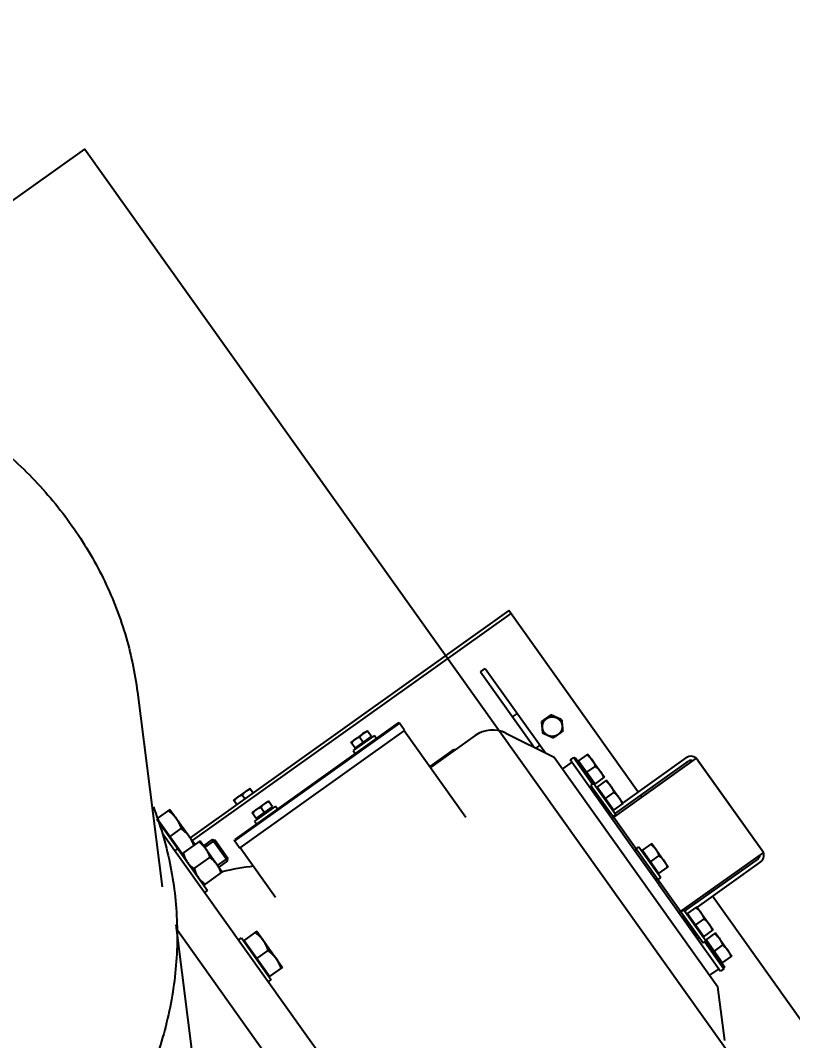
# Model space of a CAD drawing. Header units: feet. Extents: x 2321988 to 2329858, y 6722724 to 6730499.
# Drawn here: x 2326122.527 to 2326123.796, y 6726918.921 to 6726920.598 of the extents above; entities that cross this region are included whole.
import ezdxf

# ---------------------------------------------------------------- set-up
doc = ezdxf.new("R2010")
doc.units = ezdxf.units.FT
doc.header["$MEASUREMENT"] = 0
doc.header["$PDSIZE"] = 5
doc.linetypes.add('Midpoint Site Plan$0$HIDDEN', pattern=[0.375, 0.25, -0.125])
doc.layers.add('BESS Dimensions', color=3, linetype='Continuous')
doc.layers.add('C-BESS-EQUIPMENT', color=255, linetype='Continuous')
doc.styles.add('TG_DIMS', font='arial.ttf')
doc.dimstyles.new('TG-PROPOSED-ANNO', dxfattribs={"dimtxt": 0.1, "dimasz": 0.1, "dimexe": 0.05, "dimexo": 0.05, "dimgap": 0.02, "dimtad": 0, "dimtih": 1, "dimtoh": 1, "dimdsep": 46, "dimtxsty": 'TG_DIMS', "dimcen": 0, "dimclrd": 256, "dimclre": 256, "dimclrt": 256, "dimaunit": 1, "dimadec": 6, "dimazin": 2, "dimtfac": 1, "dimtofl": 0, "dimtmove": 1, "dimatfit": 3, "dimfxl": 1, "dimtolj": 1, "dimtzin": 0, "dimarcsym": 0})

# ---------------------------------------------------------------- blocks, each defined once
blk = doc.blocks.new('Midpoint Site Plan$0$141KV BREAKER')
at = {"linetype": 'Continuous'}
for p, q in [((25.503, -31.582), (21.243, -29.299)), ((25.443, -31.55), (14.275, -31.55)), ((29.68, -33.631), (26.27, -31.803)), ((17.638, -32.416), (27.134, -32.416)), ((23.529, -32.416), (23.529, -32.487)), ((24.543, -32.487), (23.529, -32.487)), ((23.599, -32.487), (23.599, -32.81)), ((24.473, -32.503), (23.599, -32.503)), ((24.036, -32.503), (24.036, -32.771)), ((24.473, -32.81), (24.473, -32.487)), ((24.543, -32.416), (24.543, -32.487)), ((25.69, -32.416), (25.69, -32.487)), ((27.416, -32.487), (25.69, -32.487)), ((25.822, -32.935), (25.822, -32.487)), ((26.197, -32.52), (26.197, -32.901)), ((26.572, -32.935), (26.572, -32.487)), ((27.425, -32.503), (26.572, -32.503)), ((26.704, -32.416), (26.704, -32.487)), ((26.988, -32.503), (26.988, -32.771)), ((27.425, -32.81), (27.425, -32.503)), ((24.473, -32.81), (23.599, -32.81)), ((26.572, -32.935), (25.822, -32.935)), ((25.939, -33.145), (25.939, -32.935)), ((26.454, -33.145), (26.454, -32.935)), ((27.425, -32.81), (26.572, -32.81)), ((26.673, -40.528), (26.673, -32.81)), ((26.739, -40.528), (26.739, -32.81)), ((25.939, -33.145), (26.454, -33.145)), ((25.939, -33.145), (25.978, -33.183)), ((26.416, -33.183), (25.978, -33.183)), ((26.454, -33.145), (26.416, -33.183)), ((24.805, -33.498), (26.004, -33.498)), ((26.004, -33.498), (26.004, -37.473)), ((26.024, -33.486), (26.181, -33.486)), ((26.181, -37.485), (26.181, -33.486)), ((26.181, -33.486), (26.201, -33.506)), ((26.201, -37.465), (26.201, -33.506)), ((26.739, -33.939), (26.845, -33.939)), ((26.846, -33.941), (26.845, -33.939)), ((26.846, -34.331), (26.846, -33.941)), ((26.27, -34.033), (26.201, -34.033)), ((26.27, -34.545), (26.27, -34.033)), ((26.289, -34.114), (26.27, -34.114)), ((26.289, -34.092), (26.289, -34.486)), ((26.289, -34.092), (26.432, -34.092)), ((26.433, -34.094), (26.432, -34.092)), ((26.433, -34.484), (26.433, -34.094)), ((26.739, -34.136), (26.827, -34.136)), ((26.289, -34.289), (26.414, -34.289)), ((26.739, -34.333), (26.845, -34.333)), ((26.846, -34.331), (26.845, -34.333)), ((26.27, -34.545), (26.201, -34.545)), ((26.289, -34.464), (26.27, -34.464)), ((26.289, -34.486), (26.432, -34.486)), ((26.433, -34.484), (26.432, -34.486)), ((26.27, -36.427), (26.201, -36.427)), ((26.27, -36.938), (26.27, -36.427)), ((26.289, -36.507), (26.27, -36.507)), ((26.289, -36.486), (26.289, -36.879)), ((26.289, -36.486), (26.432, -36.486)), ((26.433, -36.488), (26.432, -36.486)), ((26.433, -36.877), (26.433, -36.488)), ((26.289, -36.682), (26.414, -36.682)), ((26.27, -36.938), (26.201, -36.938)), ((26.289, -36.858), (26.27, -36.858)), ((26.289, -36.879), (26.432, -36.879)), ((26.433, -36.877), (26.432, -36.879)), ((23.91, -37.473), (26.004, -37.473)), ((25.118, -38.556), (25.118, -37.473)), ((25.138, -38.005), (25.138, -37.473)), ((26.024, -37.485), (26.181, -37.485)), ((26.181, -37.485), (26.201, -37.465)), ((17.362, -39.077), (18.304, -39.579)), ((24.806, -39.077), (23.864, -39.579)), ((24.219, -39.39), (24.219, -39.489)), ((26.081, -39.37), (24.255, -39.37)), ((24.99, -39.37), (24.99, -39.489)), ((26.081, -39.37), (26.081, -39.489)), ((23.864, -39.579), (18.304, -39.579)), ((18.585, -39.803), (18.585, -39.579)), ((23.583, -39.803), (23.583, -39.579)), ((26.081, -39.489), (24.033, -39.489)), ((18.526, -39.883), (18.526, -39.803)), ((20.628, -39.803), (18.526, -39.803)), ((19.313, -39.844), (19.313, -39.803)), ((19.366, -39.844), (19.366, -39.803)), ((19.366, -39.821), (19.741, -39.821)), ((19.741, -39.844), (19.741, -39.803)), ((19.943, -41.85), (19.943, -39.803)), ((20.628, -39.803), (21.54, -39.803)), ((20.73, -39.803), (20.73, -39.844)), ((21.438, -39.803), (21.438, -39.844)), ((21.54, -39.803), (23.642, -39.803)), ((22.225, -41.85), (22.225, -39.803)), ((22.427, -39.844), (22.427, -39.803)), ((22.427, -39.821), (22.802, -39.821)), ((22.802, -39.844), (22.802, -39.803)), ((22.855, -39.844), (22.855, -39.803)), ((23.642, -39.883), (23.642, -39.803)), ((24.392, -39.671), (24.381, -39.671)), ((24.588, -39.784), (24.392, -39.671)), ((24.588, -39.784), (24.577, -39.784)), ((24.588, -40.011), (24.588, -39.784)), ((19.179, -39.883), (18.526, -39.883)), ((18.545, -39.883), (18.545, -39.915)), ((19.928, -39.915), (18.545, -39.915)), ((18.638, -39.915), (18.638, -40.157)), ((19.2, -39.931), (18.638, -39.931)), ((18.919, -39.931), (18.919, -40.132)), ((19.179, -39.844), (19.179, -39.915)), ((19.928, -39.844), (19.179, -39.844)), ((19.2, -40.157), (19.2, -39.915)), ((19.272, -39.915), (19.272, -40.157)), ((19.834, -39.931), (19.272, -39.931)), ((19.553, -39.931), (19.553, -40.132)), ((19.834, -40.157), (19.834, -39.915)), ((19.903, -41.693), (19.903, -39.961)), ((19.928, -39.844), (19.928, -39.915)), ((19.943, -39.844), (22.225, -39.844)), ((20.71, -39.844), (20.71, -39.915)), ((21.458, -39.915), (20.71, -39.915)), ((20.803, -39.915), (20.803, -40.157)), ((21.365, -39.931), (20.803, -39.931)), ((21.084, -39.931), (21.084, -40.132)), ((21.365, -40.157), (21.365, -39.915)), ((21.458, -39.844), (21.458, -39.915)), ((22.24, -39.844), (22.24, -39.915)), ((22.989, -39.844), (22.24, -39.844)), ((23.623, -39.915), (22.24, -39.915)), ((22.265, -39.961), (22.265, -41.693)), ((22.334, -39.915), (22.334, -40.157)), ((22.896, -39.931), (22.334, -39.931)), ((22.615, -39.931), (22.615, -40.132)), ((22.896, -40.157), (22.896, -39.915)), ((22.968, -39.915), (22.968, -40.157)), ((23.53, -39.931), (22.968, -39.931)), ((22.989, -39.844), (22.989, -39.915)), ((22.989, -39.883), (23.642, -39.883)), ((23.249, -39.931), (23.249, -40.132)), ((23.53, -40.157), (23.53, -39.915)), ((23.623, -39.883), (23.623, -39.915)), ((24.392, -40.125), (24.588, -40.011)), ((24.588, -40.011), (24.577, -40.011)), ((19.2, -40.157), (18.638, -40.157)), ((19.834, -40.157), (19.272, -40.157)), ((19.823, -41.693), (19.823, -40.157)), ((21.365, -40.157), (20.803, -40.157)), ((22.896, -40.157), (22.334, -40.157)), ((22.345, -40.157), (22.345, -41.693)), ((23.53, -40.157), (22.968, -40.157)), ((24.392, -40.125), (24.381, -40.125)), ((6.31, -40.528), (19.823, -40.528)), ((19.903, -40.528), (19.943, -40.528)), ((22.225, -40.528), (22.265, -40.528)), ((22.345, -40.528), (26.739, -40.528)), ((19.943, -41.85), (22.225, -41.85)), ((22.186, -41.851), (19.982, -41.851))]:
    blk.add_line(p, q, dxfattribs=at)
at = {"linetype": 'Midpoint Site Plan$0$HIDDEN'}
for p, q in [((25.978, -32.935), (25.978, -33.183)), ((26.416, -32.935), (26.416, -33.183)), ((19.394, -39.821), (19.394, -39.803)), ((19.713, -39.821), (19.713, -39.803)), ((22.455, -39.821), (22.455, -39.803)), ((22.774, -39.821), (22.774, -39.803))]:
    blk.add_line(p, q, dxfattribs=at)
at = {"linetype": 'Continuous'}
for centre, radius, start, end in [((21.084, -31.01), 5.117, 330.8366, 337.8964), ((26.024, -33.506), 0.0197, 90, 180), ((26.024, -37.465), 0.0197, 180, 270), ((25.02, -38.005), 0.118, 326.9705, 0), ((24.528, -38.556), 0.59, 298.0725, 0), ((19.746, -39.961), 0.157, 48.8172, 84.7971), ((22.422, -39.961), 0.157, 95.2029, 131.1828), ((19.746, -39.961), 0.157, 0, 17.1482), ((22.422, -39.961), 0.157, 162.8518, 180), ((19.982, -41.693), 0.159, 180, 255.799), ((19.982, -41.693), 0.0787, 180, 240), ((22.186, -41.693), 0.159, 284.201, 0), ((22.186, -41.693), 0.0787, 300, 0), ((19.982, -41.693), 0.159, 266.6717, 270), ((22.186, -41.693), 0.159, 270, 273.3283)]:
    blk.add_arc(centre, radius, start, end, dxfattribs=at)
for points, start_tangent, end_tangent in [([(26.026, -31.929), (25.025, -31.265), (24.143, -30.436), (23.396, -29.457), (22.8, -28.349), (22.368, -27.134), (22.108, -25.837), (22.025, -24.484), (22.119, -23.121)], (-0.877255, 0.480024), (0.13125, 0.991349)), ([(27.654, -32.572), (27.123, -32.413), (26.026, -31.929)], (-0.968064, 0.250702), (-0.877255, 0.480024)), ([(26.009, -32.487), (25.973, -32.488), (25.936, -32.492), (25.899, -32.499), (25.861, -32.508), (25.822, -32.52)], (-1, 0), (-0.948683, -0.316228)), ([(26.197, -32.52), (26.158, -32.508), (26.12, -32.499), (26.083, -32.492), (26.046, -32.488), (26.009, -32.487)], (-0.948683, 0.316228), (-1, 0)), ([(26.384, -32.487), (26.348, -32.488), (26.311, -32.492), (26.274, -32.499), (26.236, -32.508), (26.197, -32.52)], (-1, 0), (-0.948683, -0.316228)), ([(26.572, -32.52), (26.533, -32.508), (26.495, -32.499), (26.458, -32.492), (26.421, -32.488), (26.384, -32.487)], (-0.948683, 0.316228), (-1, 0)), ([(23.817, -32.81), (23.774, -32.808), (23.731, -32.803), (23.688, -32.795), (23.644, -32.785), (23.599, -32.771)], (-1, 0), (-0.948683, 0.316228)), ([(24.036, -32.771), (23.979, -32.788), (23.925, -32.8), (23.871, -32.807), (23.817, -32.81)], (-0.948683, -0.316228), (-1, 0)), ([(24.255, -32.81), (24.212, -32.808), (24.169, -32.803), (24.126, -32.795), (24.082, -32.785), (24.036, -32.771)], (-1, 0), (-0.948683, 0.316228)), ([(24.473, -32.771), (24.417, -32.788), (24.362, -32.8), (24.308, -32.807), (24.255, -32.81)], (-0.948683, -0.316228), (-1, 0)), ([(26.769, -32.81), (26.726, -32.808), (26.683, -32.803), (26.64, -32.795), (26.596, -32.785), (26.572, -32.777)], (-1, 0), (-0.955644, 0.294524)), ([(26.988, -32.771), (26.931, -32.788), (26.877, -32.8), (26.823, -32.807), (26.769, -32.81)], (-0.948683, -0.316228), (-1, 0)), ([(27.207, -32.81), (27.164, -32.808), (27.121, -32.803), (27.077, -32.795), (27.033, -32.785), (26.988, -32.771)], (-1, 0), (-0.948683, 0.316228)), ([(27.425, -32.771), (27.368, -32.788), (27.314, -32.8), (27.26, -32.807), (27.207, -32.81)], (-0.948683, -0.316228), (-1, 0)), ([(26.009, -32.935), (25.973, -32.933), (25.936, -32.929), (25.899, -32.922), (25.861, -32.913), (25.822, -32.901)], (-1, 0), (-0.948683, 0.316228)), ([(26.197, -32.901), (26.158, -32.913), (26.12, -32.922), (26.083, -32.929), (26.046, -32.933), (26.009, -32.935)], (-0.948683, -0.316228), (-1, 0)), ([(26.384, -32.935), (26.348, -32.933), (26.311, -32.929), (26.274, -32.922), (26.236, -32.913), (26.197, -32.901)], (-1, 0), (-0.948683, 0.316228)), ([(26.572, -32.901), (26.533, -32.913), (26.495, -32.922), (26.458, -32.929), (26.421, -32.933), (26.384, -32.935)], (-0.948683, -0.316228), (-1, 0)), ([(37.115, -33.472), (36.756, -33.65), (35.553, -34.114), (34.327, -34.393), (33.103, -34.483), (31.905, -34.384), (30.757, -34.097), (29.68, -33.631)], (-0.887272, -0.461246), (-0.881412, 0.472347)), ([(26.827, -34.136), (26.829, -34.13), (26.831, -34.125), (26.833, -34.119), (26.834, -34.114), (26.836, -34.108), (26.837, -34.103), (26.838, -34.098), (26.839, -34.092), (26.84, -34.087), (26.841, -34.082), (26.842, -34.077), (26.843, -34.071), (26.843, -34.066), (26.844, -34.061), (26.844, -34.056), (26.845, -34.05), (26.845, -34.045), (26.845, -34.04), (26.845, -34.035), (26.845, -34.03), (26.845, -34.024), (26.844, -34.019), (26.844, -34.014), (26.843, -34.009), (26.843, -34.003), (26.842, -33.998), (26.841, -33.993), (26.84, -33.988), (26.839, -33.982), (26.838, -33.977), (26.837, -33.972), (26.836, -33.967), (26.834, -33.961), (26.833, -33.956), (26.831, -33.95), (26.829, -33.945), (26.827, -33.939)], (0.316228, 0.948683), (-0.316228, 0.948683)), ([(26.414, -34.289), (26.422, -34.263), (26.427, -34.239), (26.431, -34.215), (26.432, -34.191), (26.431, -34.166), (26.427, -34.142), (26.422, -34.118), (26.414, -34.092)], (0.316228, 0.948683), (-0.316228, 0.948683)), ([(26.827, -34.333), (26.829, -34.327), (26.831, -34.321), (26.833, -34.316), (26.834, -34.31), (26.836, -34.305), (26.837, -34.3), (26.838, -34.294), (26.839, -34.289), (26.84, -34.284), (26.841, -34.279), (26.842, -34.273), (26.843, -34.268), (26.843, -34.263), (26.844, -34.258), (26.844, -34.252), (26.845, -34.247), (26.845, -34.242), (26.845, -34.237), (26.845, -34.232), (26.845, -34.226), (26.845, -34.221), (26.844, -34.216), (26.844, -34.211), (26.843, -34.205), (26.843, -34.2), (26.842, -34.195), (26.841, -34.19), (26.84, -34.184), (26.839, -34.179), (26.838, -34.174), (26.837, -34.169), (26.836, -34.163), (26.834, -34.158), (26.833, -34.152), (26.831, -34.147), (26.829, -34.141), (26.827, -34.136)], (0.316228, 0.948683), (-0.316228, 0.948683)), ([(26.414, -34.486), (26.422, -34.46), (26.427, -34.436), (26.431, -34.412), (26.432, -34.387), (26.431, -34.363), (26.427, -34.339), (26.422, -34.315), (26.414, -34.289)], (0.316228, 0.948683), (-0.316228, 0.948683)), ([(26.414, -36.682), (26.422, -36.657), (26.427, -36.632), (26.431, -36.608), (26.432, -36.584), (26.431, -36.56), (26.427, -36.536), (26.422, -36.511), (26.414, -36.486)], (0.316228, 0.948683), (-0.316228, 0.948683)), ([(26.414, -36.879), (26.422, -36.854), (26.427, -36.829), (26.431, -36.805), (26.432, -36.781), (26.431, -36.757), (26.427, -36.733), (26.422, -36.708), (26.414, -36.682)], (0.316228, 0.948683), (-0.316228, 0.948683)), ([(24.185, -40.011), (24.184, -40.005), (24.184, -39.999), (24.184, -39.992), (24.184, -39.986), (24.184, -39.98), (24.184, -39.973), (24.184, -39.967), (24.184, -39.961), (24.183, -39.955), (24.183, -39.949), (24.183, -39.943), (24.183, -39.937), (24.183, -39.931), (24.183, -39.925), (24.183, -39.919), (24.183, -39.913), (24.183, -39.907), (24.183, -39.901), (24.183, -39.895), (24.183, -39.889), (24.183, -39.883), (24.183, -39.877), (24.183, -39.871), (24.183, -39.865), (24.183, -39.859), (24.183, -39.853), (24.183, -39.847), (24.183, -39.841), (24.184, -39.834), (24.184, -39.828), (24.184, -39.822), (24.184, -39.816), (24.184, -39.81), (24.184, -39.804), (24.184, -39.797), (24.184, -39.791), (24.185, -39.784)], (-0.025152, 0.999684), (0.025152, 0.999684)), ([(24.185, -39.784), (24.19, -39.781), (24.195, -39.778), (24.201, -39.775), (24.206, -39.771), (24.211, -39.768), (24.217, -39.765), (24.222, -39.762), (24.227, -39.759), (24.232, -39.756), (24.237, -39.753), (24.242, -39.75), (24.247, -39.747), (24.253, -39.744), (24.258, -39.741), (24.263, -39.738), (24.268, -39.735), (24.273, -39.732), (24.278, -39.729), (24.284, -39.726), (24.289, -39.723), (24.294, -39.72), (24.299, -39.717), (24.305, -39.714), (24.31, -39.711), (24.315, -39.708), (24.32, -39.705), (24.326, -39.702), (24.331, -39.699), (24.336, -39.696), (24.342, -39.693), (24.347, -39.69), (24.352, -39.687), (24.358, -39.683), (24.364, -39.68), (24.369, -39.677), (24.375, -39.674), (24.381, -39.671)], (0.858641, 0.512578), (0.87134, 0.49068)), ([(24.379, -40.093), (24.372, -40.093), (24.366, -40.092), (24.359, -40.092), (24.353, -40.091), (24.346, -40.09), (24.34, -40.089), (24.333, -40.087), (24.327, -40.085), (24.32, -40.084), (24.314, -40.081), (24.308, -40.079), (24.302, -40.077), (24.296, -40.074), (24.29, -40.071), (24.284, -40.068), (24.278, -40.064), (24.273, -40.061), (24.267, -40.057), (24.262, -40.053), (24.257, -40.049), (24.251, -40.045), (24.247, -40.04), (24.242, -40.036), (24.237, -40.031), (24.233, -40.026), (24.228, -40.021), (24.224, -40.016), (24.22, -40.01), (24.217, -40.005), (24.213, -39.999), (24.21, -39.993), (24.207, -39.987), (24.204, -39.982), (24.201, -39.975), (24.198, -39.969), (24.196, -39.963), (24.194, -39.957), (24.192, -39.95), (24.19, -39.944), (24.189, -39.937), (24.188, -39.931), (24.187, -39.924), (24.186, -39.918), (24.185, -39.911), (24.185, -39.905), (24.185, -39.898), (24.185, -39.891), (24.185, -39.885), (24.186, -39.878), (24.187, -39.871), (24.188, -39.865), (24.189, -39.858), (24.19, -39.852), (24.192, -39.845), (24.194, -39.839), (24.196, -39.833), (24.198, -39.826), (24.201, -39.82), (24.204, -39.814), (24.207, -39.808), (24.21, -39.802), (24.213, -39.797), (24.217, -39.791), (24.22, -39.785), (24.224, -39.78), (24.228, -39.775), (24.233, -39.77), (24.237, -39.765), (24.242, -39.76), (24.247, -39.755), (24.251, -39.751), (24.257, -39.747), (24.262, -39.743), (24.267, -39.739), (24.273, -39.735), (24.278, -39.731), (24.284, -39.728), (24.29, -39.725), (24.296, -39.722), (24.302, -39.719), (24.308, -39.717), (24.314, -39.714), (24.32, -39.712), (24.327, -39.71), (24.333, -39.709), (24.34, -39.707), (24.346, -39.706), (24.353, -39.705), (24.359, -39.704), (24.366, -39.703), (24.372, -39.703), (24.379, -39.703)], (-1, 0), (1, 0)), ([(24.379, -39.703), (24.386, -39.703), (24.392, -39.703), (24.399, -39.704), (24.405, -39.705), (24.412, -39.706), (24.418, -39.707), (24.425, -39.709), (24.431, -39.71), (24.438, -39.712), (24.444, -39.714), (24.45, -39.717), (24.456, -39.719), (24.462, -39.722), (24.468, -39.725), (24.474, -39.728), (24.48, -39.731), (24.485, -39.735), (24.491, -39.739), (24.496, -39.743), (24.501, -39.747), (24.507, -39.751), (24.511, -39.755), (24.516, -39.76), (24.521, -39.765), (24.525, -39.77), (24.53, -39.775), (24.534, -39.78), (24.538, -39.785), (24.541, -39.791), (24.545, -39.797), (24.548, -39.802), (24.551, -39.808), (24.554, -39.814), (24.557, -39.82), (24.56, -39.826), (24.562, -39.833), (24.564, -39.839), (24.566, -39.845), (24.568, -39.852), (24.569, -39.858), (24.57, -39.865), (24.571, -39.871), (24.572, -39.878), (24.573, -39.885), (24.573, -39.891), (24.573, -39.898), (24.573, -39.905), (24.573, -39.911), (24.572, -39.918), (24.571, -39.924), (24.57, -39.931), (24.569, -39.937), (24.568, -39.944), (24.566, -39.95), (24.564, -39.957), (24.562, -39.963), (24.56, -39.969), (24.557, -39.975), (24.554, -39.982), (24.551, -39.987), (24.548, -39.993), (24.545, -39.999), (24.541, -40.005), (24.538, -40.01), (24.534, -40.016), (24.53, -40.021), (24.525, -40.026), (24.521, -40.031), (24.516, -40.036), (24.511, -40.04), (24.507, -40.045), (24.501, -40.049), (24.496, -40.053), (24.491, -40.057), (24.485, -40.061), (24.48, -40.064), (24.474, -40.068), (24.468, -40.071), (24.462, -40.074), (24.456, -40.077), (24.45, -40.079), (24.444, -40.081), (24.438, -40.084), (24.431, -40.085), (24.425, -40.087), (24.418, -40.089), (24.412, -40.09), (24.405, -40.091), (24.399, -40.092), (24.392, -40.092), (24.386, -40.093), (24.379, -40.093)], (1, 0), (-1, 0)), ([(24.381, -39.671), (24.386, -39.674), (24.392, -39.677), (24.397, -39.68), (24.402, -39.683), (24.407, -39.687), (24.413, -39.69), (24.418, -39.693), (24.423, -39.696), (24.428, -39.699), (24.433, -39.702), (24.438, -39.705), (24.444, -39.708), (24.449, -39.711), (24.454, -39.714), (24.459, -39.717), (24.464, -39.72), (24.469, -39.723), (24.475, -39.726), (24.48, -39.729), (24.485, -39.732), (24.49, -39.735), (24.495, -39.738), (24.501, -39.741), (24.506, -39.744), (24.511, -39.747), (24.516, -39.75), (24.522, -39.753), (24.527, -39.756), (24.532, -39.759), (24.538, -39.762), (24.543, -39.765), (24.549, -39.768), (24.554, -39.771), (24.56, -39.775), (24.565, -39.778), (24.571, -39.781), (24.577, -39.784)], (0.858641, -0.512578), (0.87134, -0.49068)), ([(24.577, -39.784), (24.577, -39.791), (24.576, -39.797), (24.576, -39.804), (24.576, -39.81), (24.576, -39.816), (24.576, -39.822), (24.576, -39.828), (24.576, -39.834), (24.576, -39.841), (24.575, -39.847), (24.575, -39.853), (24.575, -39.859), (24.575, -39.865), (24.575, -39.871), (24.575, -39.877), (24.575, -39.883), (24.575, -39.889), (24.575, -39.895), (24.575, -39.901), (24.575, -39.907), (24.575, -39.913), (24.575, -39.919), (24.575, -39.925), (24.575, -39.931), (24.575, -39.937), (24.575, -39.943), (24.575, -39.949), (24.576, -39.955), (24.576, -39.961), (24.576, -39.967), (24.576, -39.973), (24.576, -39.98), (24.576, -39.986), (24.576, -39.992), (24.576, -39.999), (24.577, -40.005), (24.577, -40.011)], (-0.025152, -0.999684), (0.025152, -0.999684)), ([(24.381, -40.125), (24.375, -40.122), (24.369, -40.119), (24.364, -40.115), (24.358, -40.112), (24.352, -40.109), (24.347, -40.106), (24.342, -40.103), (24.336, -40.1), (24.331, -40.097), (24.326, -40.094), (24.32, -40.091), (24.315, -40.088), (24.31, -40.085), (24.305, -40.082), (24.299, -40.079), (24.294, -40.076), (24.289, -40.073), (24.284, -40.07), (24.278, -40.067), (24.273, -40.064), (24.268, -40.061), (24.263, -40.058), (24.258, -40.055), (24.253, -40.052), (24.247, -40.049), (24.242, -40.046), (24.237, -40.043), (24.232, -40.04), (24.227, -40.037), (24.222, -40.034), (24.217, -40.03), (24.211, -40.027), (24.206, -40.024), (24.201, -40.021), (24.195, -40.018), (24.19, -40.015), (24.185, -40.011)], (-0.87134, 0.49068), (-0.858641, 0.512578)), ([(24.577, -40.011), (24.571, -40.015), (24.565, -40.018), (24.56, -40.021), (24.554, -40.024), (24.549, -40.027), (24.543, -40.03), (24.538, -40.034), (24.532, -40.037), (24.527, -40.04), (24.522, -40.043), (24.516, -40.046), (24.511, -40.049), (24.506, -40.052), (24.501, -40.055), (24.495, -40.058), (24.49, -40.061), (24.485, -40.064), (24.48, -40.067), (24.475, -40.07), (24.469, -40.073), (24.464, -40.076), (24.459, -40.079), (24.454, -40.082), (24.449, -40.085), (24.444, -40.088), (24.438, -40.091), (24.433, -40.094), (24.428, -40.097), (24.423, -40.1), (24.418, -40.103), (24.413, -40.106), (24.407, -40.109), (24.402, -40.112), (24.397, -40.115), (24.392, -40.119), (24.386, -40.122), (24.381, -40.125)], (-0.87134, -0.49068), (-0.858641, -0.512578)), ([(18.779, -40.157), (18.751, -40.156), (18.724, -40.153), (18.696, -40.148), (18.668, -40.141), (18.638, -40.132)], (-1, 0), (-0.948683, 0.316228)), ([(18.919, -40.132), (18.883, -40.143), (18.848, -40.151), (18.813, -40.156), (18.779, -40.157)], (-0.948683, -0.316228), (-1, 0)), ([(19.06, -40.157), (19.032, -40.156), (19.005, -40.153), (18.977, -40.148), (18.949, -40.141), (18.919, -40.132)], (-1, 0), (-0.948683, 0.316228)), ([(19.2, -40.132), (19.164, -40.143), (19.129, -40.151), (19.094, -40.156), (19.06, -40.157)], (-0.948683, -0.316228), (-1, 0)), ([(19.413, -40.157), (19.385, -40.156), (19.358, -40.153), (19.33, -40.148), (19.302, -40.141), (19.272, -40.132)], (-1, 0), (-0.948683, 0.316228)), ([(19.553, -40.132), (19.517, -40.143), (19.482, -40.151), (19.447, -40.156), (19.413, -40.157)], (-0.948683, -0.316228), (-1, 0)), ([(19.694, -40.157), (19.666, -40.156), (19.639, -40.153), (19.611, -40.148), (19.583, -40.141), (19.553, -40.132)], (-1, 0), (-0.948683, 0.316228)), ([(19.834, -40.132), (19.798, -40.143), (19.763, -40.151), (19.728, -40.156), (19.694, -40.157)], (-0.948683, -0.316228), (-1, 0)), ([(20.944, -40.157), (20.916, -40.156), (20.888, -40.153), (20.861, -40.148), (20.832, -40.141), (20.803, -40.132)], (-1, 0), (-0.948683, 0.316228)), ([(21.084, -40.132), (21.048, -40.143), (21.013, -40.151), (20.978, -40.156), (20.944, -40.157)], (-0.948683, -0.316228), (-1, 0)), ([(21.224, -40.157), (21.197, -40.156), (21.169, -40.153), (21.142, -40.148), (21.113, -40.141), (21.084, -40.132)], (-1, 0), (-0.948683, 0.316228)), ([(21.365, -40.132), (21.328, -40.143), (21.293, -40.151), (21.259, -40.156), (21.224, -40.157)], (-0.948683, -0.316228), (-1, 0)), ([(22.474, -40.157), (22.447, -40.156), (22.419, -40.153), (22.391, -40.148), (22.363, -40.141), (22.334, -40.132)], (-1, 0), (-0.948683, 0.316228)), ([(22.615, -40.132), (22.578, -40.143), (22.543, -40.151), (22.509, -40.156), (22.474, -40.157)], (-0.948683, -0.316228), (-1, 0)), ([(22.755, -40.157), (22.728, -40.156), (22.7, -40.153), (22.672, -40.148), (22.644, -40.141), (22.615, -40.132)], (-1, 0), (-0.948683, 0.316228)), ([(22.896, -40.132), (22.859, -40.143), (22.824, -40.151), (22.79, -40.156), (22.755, -40.157)], (-0.948683, -0.316228), (-1, 0)), ([(23.108, -40.157), (23.081, -40.156), (23.053, -40.153), (23.025, -40.148), (22.997, -40.141), (22.968, -40.132)], (-1, 0), (-0.948683, 0.316228)), ([(23.249, -40.132), (23.212, -40.143), (23.177, -40.151), (23.143, -40.156), (23.108, -40.157)], (-0.948683, -0.316228), (-1, 0)), ([(23.389, -40.157), (23.362, -40.156), (23.334, -40.153), (23.306, -40.148), (23.278, -40.141), (23.249, -40.132)], (-1, 0), (-0.948683, 0.316228)), ([(23.53, -40.132), (23.493, -40.143), (23.458, -40.151), (23.424, -40.156), (23.389, -40.157)], (-0.948683, -0.316228), (-1, 0))]:
    blk.add_spline(points, degree=3, dxfattribs=dict(at, start_tangent=start_tangent, end_tangent=end_tangent))
blk = doc.blocks.new('*D109')
at = {"layer": 'BESS Dimensions', "lineweight": -2, "transparency": 16777216}
for p, q in [((2326125.1693, 6727002.8662), (2326110.2842, 6727023.7584)), ((2326105.0412, 6727013.8836), (2326040.7778, 6726968.0974)), ((2325956.6732, 6726908.1749), (2326020.9365, 6726953.961)), ((2325960.5127, 6726885.5523), (2325945.6276, 6726906.4444))]:
    blk.add_line(p, q, dxfattribs=at)
at = {"layer": 'BESS Dimensions', "transparency": 16777216}
for points in [[(2326104.0741, 6727015.241), (2326106.0083, 6727012.5262), (2326113.1855, 6727019.6862)], [(2325955.7061, 6726909.5323), (2325957.6403, 6726906.8175), (2325948.5289, 6726902.3723)]]:
    blk.add_solid(points, dxfattribs=at)
at = {"layer": 'Defpoints', "color": 0, "transparency": 16777216}
for p in [(2326128.0706, 6726998.7941), (2325948.5289, 6726902.3723), (2325963.414, 6726881.4801)]:
    blk.add_point(p, dxfattribs=at)
at = {"layer": 'BESS Dimensions', "transparency": 16777216, "insert": (2326030.8572, 6726961.0292), "char_height": 10, "attachment_point": 5, "style": 'TG_DIMS'}
blk.add_mtext("\\A1;202.17'", dxfattribs=at)

msp = doc.modelspace()

# ---------------------------------------------------------------- linework, layer by layer
at = {"layer": 'C-BESS-EQUIPMENT'}
msp.add_lwpolyline([(2326117.3394, 6726916.6146), (2326122.6332, 6726920.3863), (2326126.4049, 6726915.0925), (2326121.1111, 6726911.3208)], close=True, dxfattribs=at)

# ---------------------------------------------------------------- block references
at = {"layer": 'C-BESS-EQUIPMENT', "xscale": 0.08333333333333331, "yscale": 0.08333333333333331, "zscale": 0.08333333333333331, "rotation": 125.4687976106775}
msp.add_blockref('Midpoint Site Plan$0$141KV BREAKER', (2326121.8721, 6726915.8536), dxfattribs=at)

# ---------------------------------------------------------------- dimensions: what is measured, and where the dimension line sits
at = {"layer": 'BESS Dimensions'}
dim = msp.add_aligned_dim(p1=(2326128.0706, 6726998.7941), p2=(2325963.414, 6726881.4801), distance=-25.6525, dimstyle='TG-PROPOSED-ANNO', override={"dimscale": 50, "dimpost": "'"}, dxfattribs=at)
dim.commit()
dim.dimension.update_dxf_attribs({"geometry": '*D109', "text_midpoint": (2326030.8572, 6726961.0292)})

doc.saveas('drawing.dxf')
